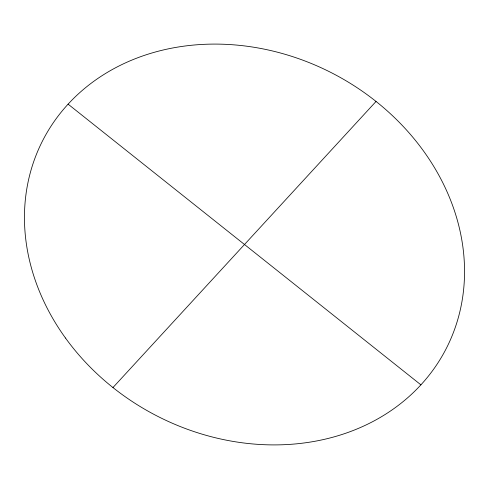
<?xml version="1.0" encoding="UTF-8"?>
<svg xmlns="http://www.w3.org/2000/svg" width="489" height="489" viewBox="0 0 489 489"><rect width="100%" height="100%" fill="white"/><g stroke="black" fill="none" stroke-linecap="round" stroke-linejoin="round"><path stroke-width="0.73" d="M112.959 387.557L376.041 101.443M68.093 104.151L420.907 384.849M65.495 338.033A227 192.507 27.6 0 0 444.837 351.23A227 192.507 27.6 0 0 223.167 44.236A227 192.507 27.6 0 0 65.495 338.033"/></g></svg>
